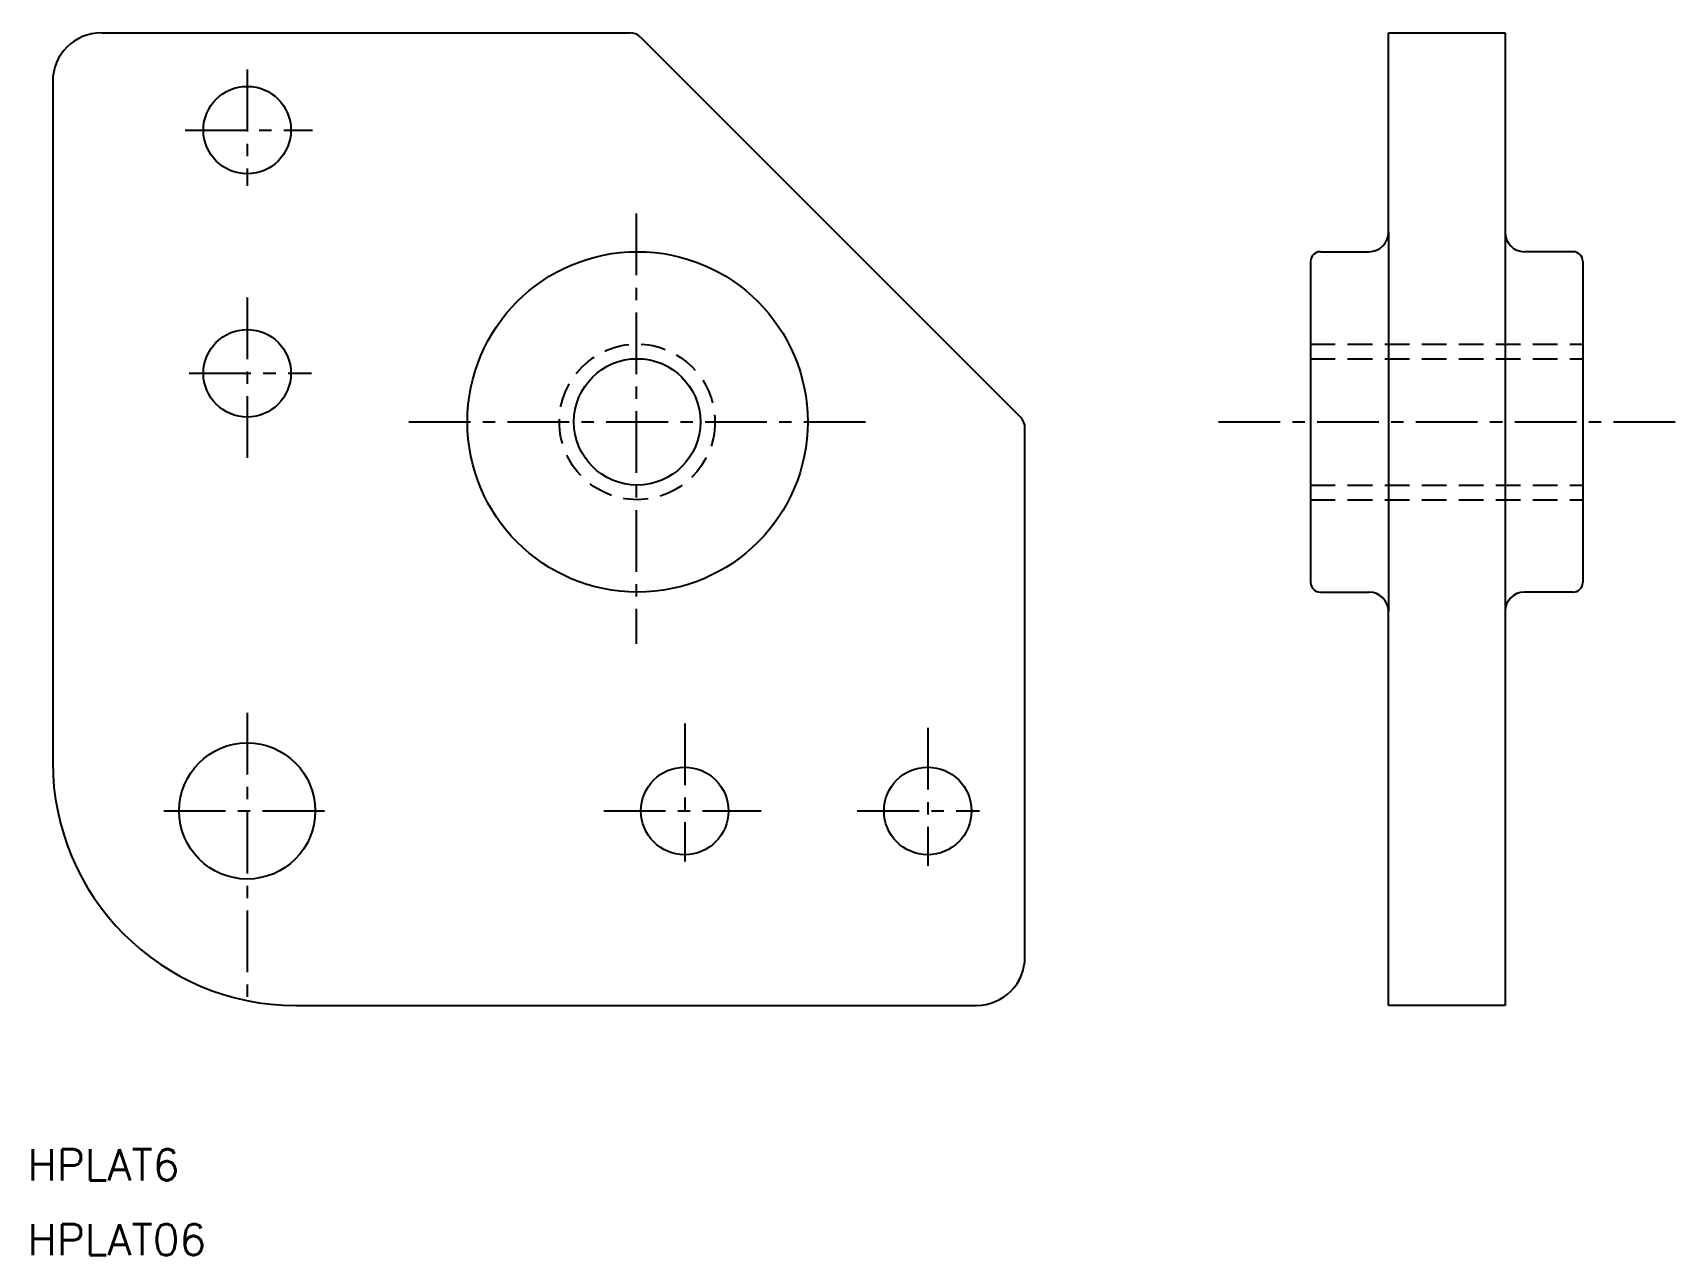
# Model space of a CAD drawing. Extents: x 4 to 173, y 7 to 132.
import ezdxf

# ---------------------------------------------------------------- set-up
doc = ezdxf.new("R2010")
doc.units = 0
doc.header["$LTSCALE"] = 0.2
doc.linetypes.add('CENTER', pattern=[50.8, 31.75, -6.35, 6.35, -6.35])
doc.linetypes.add('DASHED', pattern=[19.05, 12.7, -6.35])
doc.layers.get('0').update_dxf_attribs({"linetype": 'CONTINUOUS'})
doc.layers.add('CENTER', color=1, linetype='CENTER')
doc.styles.get("Standard").update_dxf_attribs({"font": 'txt.shx'})

msp = doc.modelspace()

# ---------------------------------------------------------------- linework, layer by layer
at = {"color": 7, "linetype": 'CONTINUOUS'}
for p, q in [((10.7, 132.41), (65.08, 132.41)), ((66.14, 131.97), (105.27, 92.85)), ((143.08, 132.41), (155.08, 132.41)), ((143.08, 111.91), (143.08, 132.41)), ((155.08, 132.41), (155.08, 32.41)), ((5.7, 127.41), (5.7, 57.41)), ((143.08, 111.91), (143.08, 72.91)), ((136.08, 109.91), (141.08, 109.91)), ((162.08, 109.91), (157.08, 109.91)), ((135.08, 108.91), (135.08, 75.91)), ((163.08, 108.91), (163.08, 75.91)), ((105.7, 37.41), (105.7, 91.79)), ((136.08, 74.91), (141.08, 74.91)), ((162.08, 74.91), (157.08, 74.91)), ((143.08, 32.41), (143.08, 72.91)), ((30.7, 32.41), (100.7, 32.41)), ((155.08, 32.41), (143.08, 32.41))]:
    msp.add_line(p, q, dxfattribs=at)
at = {"color": 3, "linetype": 'DASHED'}
for p, q in [((135.08, 100.41), (163.08, 100.41)), ((135.08, 98.91), (163.08, 98.91)), ((135.08, 85.91), (163.08, 85.91)), ((135.08, 84.41), (163.08, 84.41))]:
    msp.add_line(p, q, dxfattribs=at)
at = {"color": 7, "linetype": 'CONTINUOUS'}
for centre, radius in [((25.7, 122.41), 4.5), ((65.85, 92.41), 17.5), ((25.7, 97.41), 4.5), ((65.81, 92.41), 6.5), ((25.7, 52.41), 7), ((70.7, 52.41), 4.5), ((95.7, 52.41), 4.5)]:
    msp.add_circle(centre, radius, dxfattribs=at)
at = {"color": 3, "linetype": 'DASHED'}
msp.add_circle((65.81, 92.41), 8, dxfattribs=at)
at = {"color": 7, "linetype": 'CONTINUOUS'}
for centre, radius, start, end in [((10.7, 127.41), 5, 90, 180), ((65.08, 130.91), 1.5, 45, 90), ((141.08, 111.91), 2, 270, 0), ((157.08, 111.91), 2, 180, 270), ((136.08, 108.91), 1, 90, 180), ((162.08, 108.91), 1, 0, 90), ((104.2, 91.79), 1.5, 0, 45), ((136.08, 75.91), 1, 180, 270), ((141.08, 72.91), 2, 0, 90), ((157.08, 72.91), 2, 90, 180), ((162.08, 75.91), 1, 270, 0), ((30.7, 57.41), 25, 180, 270), ((100.7, 37.41), 5, 270, 0)]:
    msp.add_arc(centre, radius, start, end, dxfattribs=at)
at = {"layer": 'CENTER', "color": 1, "linetype": 'CENTER'}
for p, q in [((25.7, 128.63), (25.7, 116.68)), ((19.31, 122.41), (32.43, 122.41)), ((65.7, 113.83), (65.7, 69.58)), ((25.7, 105.21), (25.7, 88.54)), ((19.74, 97.41), (32.32, 97.41)), ((42.32, 92.41), (89.3, 92.41)), ((125.59, 92.41), (172.57, 92.41)), ((25.7, 62.5), (25.7, 33.01)), ((70.7, 61.41), (70.7, 47.21)), ((95.7, 60.95), (95.7, 46.76)), ((17.13, 52.41), (34.62, 52.41)), ((62.38, 52.41), (78.56, 52.41)), ((88.45, 52.41), (101.03, 52.41))]:
    msp.add_line(p, q, dxfattribs=at)

# ---------------------------------------------------------------- texts
at = {"color": 7, "linetype": 'CONTINUOUS'}
for s, p in [('HPLAT6', (3.11, 14.43)), ('HPLAT06', (3.11, 6.74))]:
    msp.add_text(s, height=3.2, dxfattribs=at).set_placement(p)

doc.saveas('drawing.dxf')
